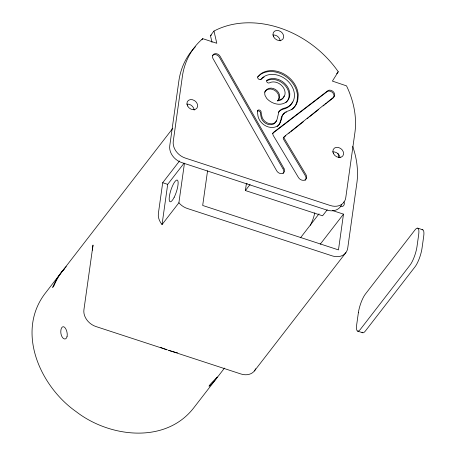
<?xml version="1.0" encoding="UTF-8"?>
<svg xmlns="http://www.w3.org/2000/svg" width="456" height="456" viewBox="0 0 456 456"><rect width="100%" height="100%" fill="white"/><g stroke="black" fill="none" stroke-linecap="round" stroke-linejoin="round"><path stroke-width="0.68" d="M179.55 160.928L162.695 182.725L158.375 213.465A14.974 11.827 37.7 0 0 162.04 224.569L178.894 202.772L184.446 163.265M162.04 224.569L167.688 184.361L184.116 163.117M207.565 170.778L202.686 205.468L338.472 249.899L343.493 214.143L332.316 210.484M327.248 209.749L322.569 215.802L245.396 190.551L246.263 184.401L247.112 183.301M278.895 111.817L277.157 119.01A8.402 6.635 37.7 0 1 269.217 123.616A8.402 6.635 37.7 0 1 261.659 115.339L261.089 112.415A2.006 1.585 37.7 0 0 259.378 110.027A2.006 1.585 37.7 0 0 257.406 111.424L257.982 116.098A12.574 9.929 37.7 0 0 268.339 126.945A12.574 9.929 37.7 0 0 280.269 122.738L281.677 118.611A12.728 10.055 37.7 0 1 288.42 110.899L288.54 110.876A21.757 17.185 37.7 0 0 297.859 99.511L298.218 94.968A23.581 18.628 37.7 0 0 284.333 74.197A23.581 18.628 37.7 0 0 260.98 73.701L257.839 76.654A2.069 1.63 37.7 0 0 258.449 78.956A2.069 1.63 37.7 0 0 260.883 79.333L261.071 79.179A19.597 15.475 37.7 0 1 290.187 83.699A19.597 15.475 37.7 0 1 283.478 108.368L282.486 108.819A11.634 9.188 37.7 0 0 278.895 111.817A11.634 9.188 37.7 0 1 281.779 109.725L282.777 109.275A19.597 15.475 37.7 0 0 292.558 101.979M338.255 71.752L332.407 81.1L346.52 85.87A93.788 74.071 37.7 0 1 355.053 131.567L345.762 197.71A14.974 11.827 37.7 0 1 330.258 205.496L185.313 158.072A14.974 11.827 37.7 0 1 173.269 141.269L182.491 75.605A93.788 74.071 37.7 0 1 202.276 39.085L202.766 38.68L216.794 43.269L213.984 31.059A93.788 74.071 37.7 0 1 337.919 71.256L338.255 71.752L336.699 73.769M201.985 39.689L202.766 38.68M212.023 42.385L210.455 35.608L213.967 31.065M172.807 128.307L44.699 293.977C15.783 332.698 40.681 386.876 76.226 411.705C109.172 437.253 164.901 444.298 193.304 408.428L224.517 368.066M264.583 92.197A6.891 5.444 37.7 0 1 264.85 91.759A9.992 7.894 37.7 0 1 266.851 89.923A7.763 6.133 37.7 0 1 276.53 91.827A7.763 6.133 37.7 0 1 277.601 100.901L278.302 99.995A10.357 8.179 37.7 0 0 283.951 88.549A10.357 8.179 37.7 0 0 269.353 82.884A1.858 1.465 37.7 0 1 267.159 82.308A1.858 1.465 37.7 0 1 266.868 80.25L268.191 79.532A14.717 11.622 37.7 0 1 286.71 85.671A14.717 11.622 37.7 0 1 285.467 102.537A14.717 11.622 37.7 0 1 266.788 98.513L265.113 95.6A6.891 5.444 37.7 0 1 265.557 90.852A9.992 7.894 37.7 0 1 267.552 89.017A7.763 6.133 37.7 0 1 277.237 90.921A7.763 6.133 37.7 0 1 278.302 99.995M245.396 190.551L250.076 184.498M300.487 237.793L319.023 213.818M320.215 244.251L343.493 214.143M254.368 370.99L345.904 252.618M257.686 77.041L260.273 74.607A23.581 18.628 37.7 0 1 283.632 75.103A23.581 18.628 37.7 0 1 297.517 95.88L297.158 100.417A21.757 17.185 37.7 0 1 291.612 109.788M285.616 135.882L283.957 137.205A1.875 1.482 37.7 0 0 283.643 139.451L305.366 175.765A4.816 3.802 37.7 0 1 305.372 179.943M288.927 133.237L290.033 132.36M291.133 131.476L303.28 121.78M307.144 118.697L308.25 117.813M309.35 116.93L318.738 109.44M323.156 105.917L324.256 105.034M325.362 104.15L326.467 103.273M327.568 102.389L333.091 97.983M210.455 35.608L210.472 35.602A93.788 74.071 37.7 0 1 211.538 35.044M266.811 80.775L267.49 80.438A14.717 11.622 37.7 0 1 285.445 85.87A14.717 11.622 37.7 0 1 285.94 102.554M417.776 228.165L422.803 229.813M162.695 182.725L167.688 184.361M357.601 331.107L362.623 332.749M422.091 229.813A14.278 3.602 -71.9 0 1 423.681 236.442L422.034 248.167A14.278 3.602 -71.9 0 1 415.023 266.817L365.461 330.919A14.278 3.602 -71.9 0 1 361.996 332.145M193.384 48.974A93.788 74.071 37.7 0 0 178.98 80.148L169.752 145.812A14.974 11.827 37.7 0 0 181.801 162.61L326.747 210.039A14.974 11.827 37.7 0 0 341.219 205.502M193.771 48.535A93.788 74.071 37.7 0 1 195.367 46.837M341.538 204.824A14.974 11.827 37.7 0 1 341.384 205.166M272.848 35.015A5.803 4.583 37.7 0 1 280.201 40.858M186.8 104.15A5.803 4.583 37.7 0 1 194.165 110.147M305.218 180.126A4.816 3.802 37.7 0 1 305.053 180.302M333.524 97.487A4.423 3.494 37.7 0 1 333.25 97.829M333.638 97.299A4.423 3.494 37.7 0 0 331.9 92.026A4.423 3.494 37.7 0 0 326.462 92.158L273.11 133.015A3.323 2.622 37.7 0 0 272.437 133.728M283.108 173.451A4.537 3.585 37.7 0 0 283.227 169.336L219.518 57.433A4.435 3.5 37.7 0 0 212.764 55.313M212.319 55.803A4.435 3.5 37.7 0 1 212.604 55.467M284.122 95.959A10.357 8.179 37.7 0 1 277.601 100.901M332.595 151.933A5.803 4.583 37.7 0 1 340.09 157.588M275.977 121.558A8.402 6.635 37.7 0 1 267.541 124.237A8.402 6.635 37.7 0 1 260.957 116.251L260.387 113.322A2.006 1.585 37.7 0 0 259.504 111.344A2.006 1.585 37.7 0 0 257.372 111.047M276.279 120.766A8.402 6.635 37.7 0 1 276.142 121.171M277.231 126.546A12.574 9.929 37.7 0 0 279.568 123.65L280.976 119.518A12.728 10.055 37.7 0 1 284.669 113.071M285.809 112.444A12.728 10.055 37.7 0 1 286.419 112.187M260.821 79.578A19.597 15.475 37.7 0 1 264.132 77.041M278.411 112.398A11.634 9.188 37.7 0 1 278.639 112.085M177.555 352.807A93.788 74.071 37.7 0 1 175.509 352.317M174.825 352.14A93.788 74.071 37.7 0 1 170.065 350.789L168.486 350.276L240.916 373.977A14.974 11.827 37.7 0 0 255.708 368.762M162.501 348.133A93.788 74.071 37.7 0 0 164.656 348.954L167.227 349.866L95.965 326.547A14.974 11.827 37.7 0 1 83.921 309.744L93.013 245.054L92.813 246.502A93.788 74.071 37.7 0 0 92.477 250.184M161.971 347.922A93.788 74.071 37.7 0 1 160.364 347.272M314.788 212.832A75.063 59.286 37.7 0 1 310.308 225.304M337.953 153.512A75.063 59.286 37.7 0 1 338.911 157.633M178.894 202.772A14.974 11.827 37.7 0 0 187.279 208.466L332.224 255.89A14.974 11.827 37.7 0 0 347.728 248.104L357.014 181.967A93.788 74.071 37.7 0 0 352.705 146.416M343.915 201.831A4.492 3.551 37.7 0 1 340.45 206.642M64.478 268.84A93.788 74.071 37.7 0 0 52.651 287.462L54.047 285.661A93.788 74.071 37.7 0 1 66.274 266.617M358.37 312.753L356.723 324.478A14.278 3.602 -71.9 0 0 360.434 329.272L410.001 265.175A14.278 3.602 -71.9 0 0 417.006 246.519L418.654 234.794A14.278 3.602 -71.9 0 0 414.943 230.001L365.376 294.097A14.278 3.602 -71.9 0 0 358.37 312.753M67.026 336.585L66.998 336.699A6.162 3.226 75.4 0 1 65.288 338.905L65.214 338.922A6.179 3.175 77.3 0 1 62.905 337.959L62.808 337.85A6.179 3.107 79.2 0 1 61.537 335.707A6.173 3.032 81.1 0 1 60.842 332.743A6.179 2.964 83 0 1 61.474 328.183L61.537 328.063A6.156 2.878 84.8 0 1 62.261 327.129L62.341 327.06A6.179 2.964 83 0 1 64.832 327.579A6.173 3.032 81.1 0 1 66.166 329.716A6.179 3.107 79.2 0 1 67.003 332.43L67.038 332.618A6.179 3.175 77.3 0 1 67.038 336.545L67.026 336.585M217.381 377.118L213.431 382.111A6.173 0.285 -48.8 0 1 211.464 384.3A6.179 0.405 -47.4 0 1 209.954 385.742L209.88 385.81A6.179 0.524 -46 0 1 209.059 386.221A6.167 0.638 -44.6 0 1 211.669 382.852A6.179 0.524 -46 0 1 214.189 380.23L214.32 380.104A6.179 0.405 -47.4 0 1 216.058 378.355A6.173 0.285 -48.8 0 1 217.176 377.26L217.375 377.129M333.792 97.071L284.664 136.298A1.875 1.482 37.7 0 0 284.344 138.538L306.067 174.853A4.816 3.802 37.7 0 1 304.505 180.148A4.816 3.802 37.7 0 1 298.389 177.412L273.435 135.751A3.323 2.622 37.7 0 1 273.817 132.103L327.169 91.251A4.423 3.494 37.7 0 1 333.04 91.462A4.423 3.494 37.7 0 1 333.792 97.071M283.934 168.424L220.225 56.527A4.435 3.5 37.7 0 0 214.787 53.745A4.435 3.5 37.7 0 0 212.844 58.282L276.581 170.624A4.537 3.585 37.7 0 0 282.367 173.457A4.537 3.585 37.7 0 0 283.934 168.424M187.536 105.906A5.803 4.583 37.7 0 0 196.844 108.232A5.803 4.583 37.7 0 0 192.517 99.727A5.803 4.583 37.7 0 0 187.536 105.906M273.583 36.776A5.803 4.583 37.7 0 0 282.891 39.102A5.803 4.583 37.7 0 0 278.565 30.598A5.803 4.583 37.7 0 0 273.583 36.776M333.484 153.666A5.803 4.583 37.7 0 0 342.792 155.986A5.803 4.583 37.7 0 0 338.472 147.487A5.803 4.583 37.7 0 0 333.484 153.666M174.203 197.231A11.417 2.878 -71.9 0 0 177.247 180.08A11.417 2.878 -71.9 0 0 169.541 195.453A11.417 2.878 -71.9 0 0 174.203 197.231"/></g></svg>
